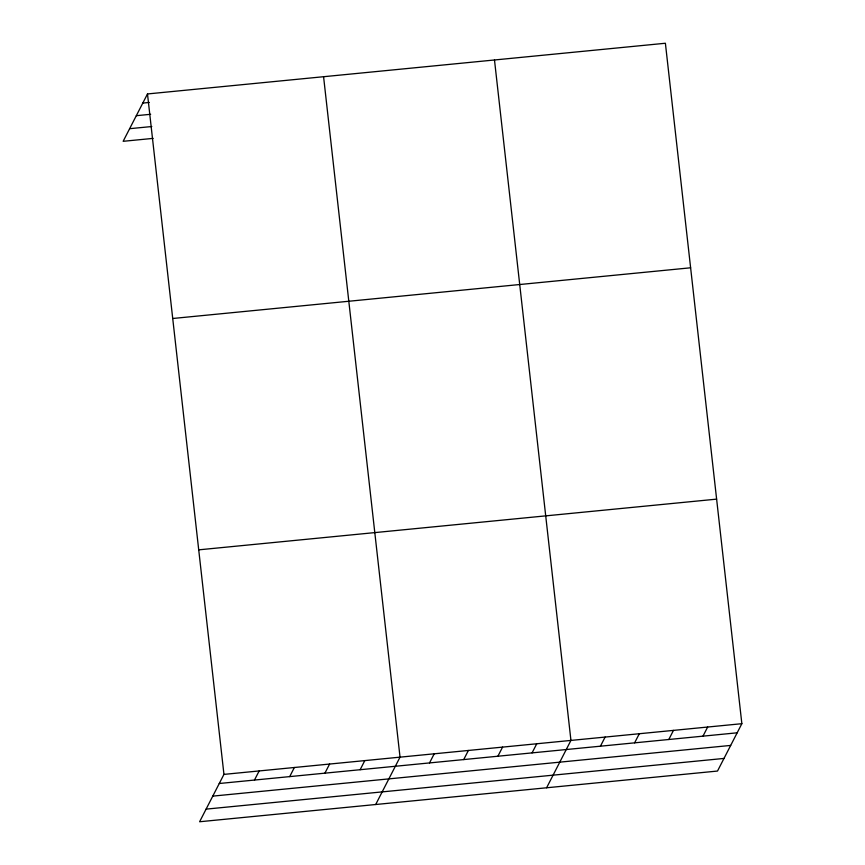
<?xml version="1.0" encoding="UTF-8"?>
<svg xmlns="http://www.w3.org/2000/svg" width="865" height="865" viewBox="0 0 865 865"><rect width="100%" height="100%" fill="white"/><g stroke="black" fill="none" stroke-linecap="round" stroke-linejoin="round"><path stroke-width="1.3" d="M147.493 93.95L223.949 774.391L199.61 821.75L717.507 771.05L741.856 723.691L665.39 43.25L147.493 93.95L123.144 141.309L153.148 138.378M254.472 780.068L259.165 770.942M289.689 776.619L294.381 767.493M324.916 773.169L329.597 764.044M360.132 769.72L364.814 760.595M375.691 804.515L400.03 757.145L323.575 76.715M429.527 762.93L434.219 753.804M463.705 759.578L468.397 750.452M497.894 756.237L502.576 747.111M532.072 752.885L536.765 743.759M546.604 787.777L570.943 740.418L494.488 59.977M600.44 746.192L605.122 737.067M634.618 742.851L639.311 733.725M668.796 739.499L673.489 730.374M702.986 736.158L707.667 727.033M142.801 103.076L149.321 102.438M136.313 115.694L150.661 114.288M129.631 128.69L151.808 126.528M172.719 318.493L690.627 267.793M198.712 549.848L716.62 499.137M223.949 774.391L741.856 723.691M219.256 783.506L737.164 732.806M212.768 796.124L730.676 745.425M206.086 809.132L723.994 758.432"/></g></svg>
